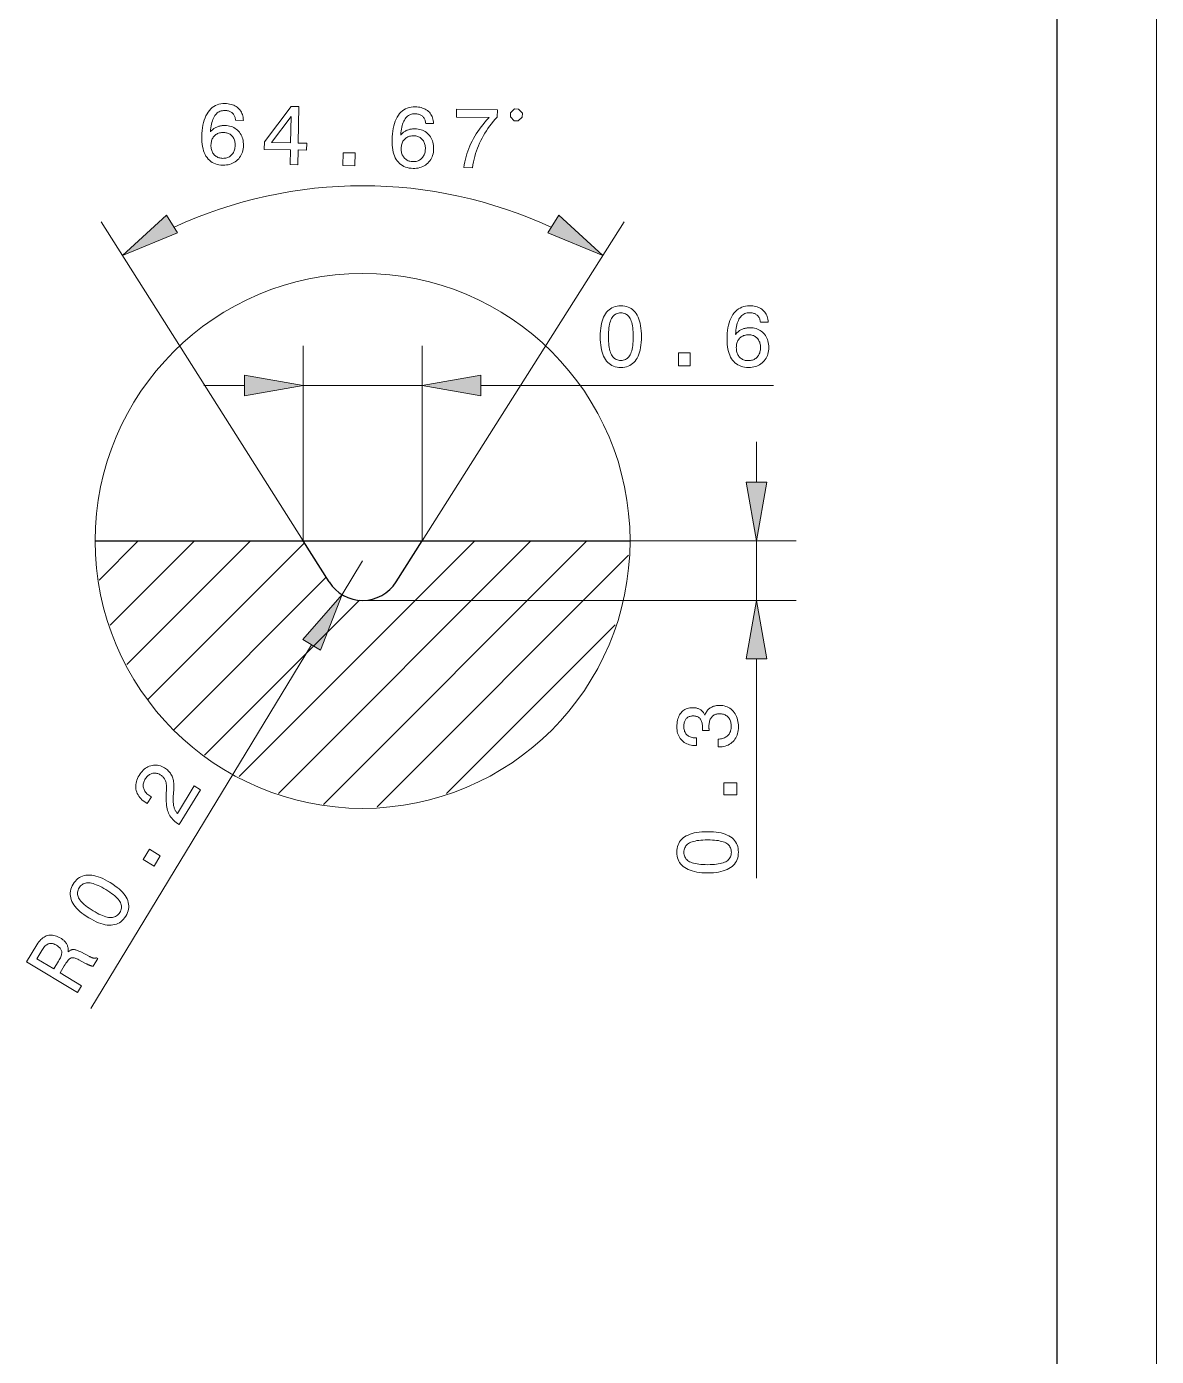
# Model space of a CAD drawing. Extents: x 0 to 297, y 0 to 420.
# Drawn here: x 240 to 297, y 285.9 to 353 of the extents above; entities that cross this region are included whole.
import ezdxf

# ---------------------------------------------------------------- set-up
doc = ezdxf.new("R2010")
doc.units = 0

msp = doc.modelspace()

# ---------------------------------------------------------------- linework, layer by layer
at = {"color": 7, "lineweight": 13}
msp.add_line((297, 0), (297, 420), dxfattribs=at)
at = {"color": 7, "lineweight": 30}
for p, q in [((292, 5), (292, 415)), ((243.482, 327.025), (270.453, 327.025))]:
    msp.add_line(p, q, dxfattribs=at)
at = {"color": 7, "lineweight": 13, "ltscale": 0.475911}
for p, q in [((253.967, 327.025), (243.786, 343.109)), ((259.967, 327.025), (270.149, 343.109))]:
    msp.add_line(p, q, dxfattribs=at)
at = {"color": 5, "lineweight": 13, "ltscale": 0.245795}
for p, q in [((253.967, 327.025), (253.967, 336.856)), ((259.967, 327.025), (259.967, 336.856))]:
    msp.add_line(p, q, dxfattribs=at)
at = {"color": 5, "lineweight": 13, "ltscale": 0.051139}
for p, q in [((248.967, 334.856), (251.013, 334.856)), ((276.832, 329.979), (276.832, 332.025))]:
    msp.add_line(p, q, dxfattribs=at)
at = {"color": 5, "lineweight": 13, "ltscale": 0.15}
msp.add_line((253.967, 334.856), (259.967, 334.856), dxfattribs=at)
at = {"color": 5, "lineweight": 13, "ltscale": 0.36922}
msp.add_line((262.922, 334.856), (277.691, 334.856), dxfattribs=at)
at = {"color": 7, "lineweight": 13, "ltscale": 0.069905}
msp.add_line((243.676, 325.047), (245.654, 327.025), dxfattribs=at)
at = {"color": 7, "lineweight": 13, "ltscale": 0.150263}
msp.add_line((244.232, 322.774), (248.482, 327.025), dxfattribs=at)
at = {"color": 7, "lineweight": 13, "ltscale": 0.220281}
msp.add_line((245.08, 320.794), (251.31, 327.025), dxfattribs=at)
at = {"color": 7, "lineweight": 13, "ltscale": 0.278502}
msp.add_line((246.157, 319.042), (254.034, 326.919), dxfattribs=at)
at = {"color": 7, "lineweight": 13, "ltscale": 0.420281}
msp.add_line((250.737, 315.137), (262.624, 327.025), dxfattribs=at)
at = {"color": 7, "lineweight": 13, "ltscale": 0.450264}
msp.add_line((252.717, 314.289), (265.453, 327.025), dxfattribs=at)
at = {"color": 7, "lineweight": 30, "ltscale": 0.061237}
for p, q in [((255.277, 324.955), (253.967, 327.025)), ((258.657, 324.955), (259.967, 327.025))]:
    msp.add_line(p, q, dxfattribs=at)
at = {"color": 7, "lineweight": 13, "ltscale": 0.469905}
msp.add_line((254.99, 313.734), (268.281, 327.025), dxfattribs=at)
at = {"color": 5, "lineweight": 13, "ltscale": 0.209479}
msp.add_line((270.453, 327.025), (278.832, 327.025), dxfattribs=at)
at = {"color": 5, "lineweight": 13, "ltscale": 0.075}
msp.add_line((276.832, 324.025), (276.832, 327.025), dxfattribs=at)
at = {"color": 5, "lineweight": 13, "ltscale": 0.05}
msp.add_line((256.967, 326.025), (255.93, 324.315), dxfattribs=at)
at = {"color": 7, "lineweight": 13, "ltscale": 0.448509}
msp.add_line((257.696, 313.611), (270.381, 326.296), dxfattribs=at)
at = {"color": 7, "lineweight": 13, "ltscale": 0.272189}
msp.add_line((247.432, 317.489), (255.13, 325.187), dxfattribs=at)
at = {"color": 7, "lineweight": 13, "ltscale": 0.27651}
msp.add_line((248.985, 316.214), (256.806, 324.035), dxfattribs=at)
at = {"color": 5, "lineweight": 13}
for p, q in [((256.967, 324.025), (278.832, 324.025)), ((254.396, 321.789), (243.26, 303.445))]:
    msp.add_line(p, q, dxfattribs=at)
at = {"color": 7, "lineweight": 13, "ltscale": 0.300985}
msp.add_line((261.196, 314.283), (269.709, 322.796), dxfattribs=at)
at = {"color": 5, "lineweight": 13, "ltscale": 0.276097}
msp.add_line((276.832, 310.026), (276.832, 321.07), dxfattribs=at)
at = {"color": 7, "lineweight": 13}
for points in [[(250.952, 348.227), (250.556, 348.234), (250.551, 348.28), (250.544, 348.323), (250.534, 348.365), (250.522, 348.404), (250.507, 348.441), (250.491, 348.476), (250.472, 348.509), (250.45, 348.539), (250.426, 348.568), (250.4, 348.594), (250.371, 348.618), (250.341, 348.639), (250.308, 348.658), (250.273, 348.675), (250.237, 348.689), (250.198, 348.701), (250.157, 348.71), (250.113, 348.717), (250.068, 348.722), (250.021, 348.724), (249.956, 348.722), (249.895, 348.715), (249.837, 348.703), (249.781, 348.685), (249.729, 348.661), (249.68, 348.632), (249.633, 348.598), (249.59, 348.558), (249.55, 348.513), (249.512, 348.463), (249.478, 348.406), (249.446, 348.345), (249.417, 348.277), (249.391, 348.204), (249.368, 348.126), (249.347, 348.041), (249.33, 347.952), (249.315, 347.856), (249.303, 347.755), (249.293, 347.648), (249.32, 347.68), (249.347, 347.709), (249.376, 347.737), (249.406, 347.764), (249.436, 347.789), (249.468, 347.812), (249.501, 347.834), (249.535, 347.854), (249.57, 347.873), (249.607, 347.89), (249.644, 347.905), (249.682, 347.919), (249.721, 347.931), (249.76, 347.941), (249.801, 347.949), (249.842, 347.956), (249.884, 347.962), (249.927, 347.965), (249.971, 347.967), (250.016, 347.967), (250.099, 347.963), (250.18, 347.953), (250.257, 347.938), (250.33, 347.918), (250.4, 347.892), (250.467, 347.861), (250.531, 347.824), (250.592, 347.782), (250.649, 347.735), (250.703, 347.682), (250.752, 347.625), (250.796, 347.564), (250.835, 347.5), (250.868, 347.433), (250.896, 347.362), (250.919, 347.288), (250.936, 347.21), (250.948, 347.129), (250.955, 347.045), (250.956, 346.957), (250.951, 346.87), (250.941, 346.786), (250.926, 346.705), (250.905, 346.628), (250.878, 346.554), (250.846, 346.483), (250.808, 346.416), (250.765, 346.353), (250.716, 346.293), (250.662, 346.236), (250.603, 346.184), (250.54, 346.138), (250.475, 346.097), (250.406, 346.062), (250.333, 346.032), (250.257, 346.008), (250.178, 345.99), (250.096, 345.978), (250.01, 345.971), (249.92, 345.97), (249.817, 345.975), (249.72, 345.988), (249.627, 346.008), (249.539, 346.035), (249.456, 346.069), (249.379, 346.11), (249.306, 346.159), (249.239, 346.215), (249.177, 346.278), (249.119, 346.348), (249.067, 346.425), (249.021, 346.509), (248.98, 346.599), (248.946, 346.695), (248.917, 346.797), (248.893, 346.906), (248.876, 347.021), (248.864, 347.143), (248.857, 347.271), (248.857, 347.405), (248.863, 347.562), (248.874, 347.712), (248.892, 347.855), (248.915, 347.99), (248.944, 348.118), (248.979, 348.238), (249.02, 348.352), (249.066, 348.457), (249.119, 348.556), (249.177, 348.647), (249.24, 348.729), (249.308, 348.803), (249.381, 348.868), (249.459, 348.924), (249.541, 348.972), (249.627, 349.01), (249.719, 349.039), (249.815, 349.06), (249.915, 349.071), (250.02, 349.074), (250.104, 349.07), (250.184, 349.062), (250.26, 349.05), (250.333, 349.034), (250.402, 349.013), (250.468, 348.988), (250.529, 348.959), (250.587, 348.925), (250.641, 348.887), (250.692, 348.845), (250.739, 348.799), (250.781, 348.749), (250.818, 348.696), (250.851, 348.64), (250.879, 348.58), (250.903, 348.516), (250.922, 348.449), (250.937, 348.379), (250.947, 348.304)], [(253.313, 345.997), (253.326, 346.739), (252.009, 346.762), (252.015, 347.142), (253.36, 348.93), (253.752, 348.923), (253.72, 347.078), (254.148, 347.071), (254.142, 346.725), (253.714, 346.733), (253.701, 345.991)], [(260.545, 348.061), (260.149, 348.068), (260.144, 348.114), (260.137, 348.157), (260.127, 348.199), (260.115, 348.238), (260.101, 348.275), (260.084, 348.31), (260.065, 348.343), (260.043, 348.373), (260.019, 348.402), (259.993, 348.428), (259.965, 348.452), (259.934, 348.473), (259.901, 348.492), (259.867, 348.509), (259.83, 348.523), (259.791, 348.535), (259.75, 348.544), (259.706, 348.551), (259.661, 348.556), (259.614, 348.558), (259.549, 348.556), (259.488, 348.549), (259.43, 348.537), (259.374, 348.519), (259.322, 348.495), (259.273, 348.467), (259.226, 348.432), (259.183, 348.393), (259.143, 348.347), (259.105, 348.297), (259.071, 348.241), (259.039, 348.179), (259.01, 348.111), (258.984, 348.038), (258.961, 347.96), (258.94, 347.876), (258.923, 347.786), (258.908, 347.69), (258.896, 347.589), (258.887, 347.482), (258.913, 347.514), (258.94, 347.543), (258.969, 347.571), (258.999, 347.598), (259.029, 347.623), (259.061, 347.646), (259.094, 347.668), (259.128, 347.688), (259.163, 347.707), (259.2, 347.724), (259.237, 347.739), (259.275, 347.753), (259.314, 347.765), (259.353, 347.775), (259.394, 347.784), (259.435, 347.79), (259.477, 347.796), (259.52, 347.799), (259.564, 347.801), (259.609, 347.801), (259.692, 347.797), (259.773, 347.787), (259.85, 347.772), (259.923, 347.752), (259.994, 347.726), (260.061, 347.695), (260.124, 347.658), (260.185, 347.616), (260.242, 347.569), (260.296, 347.516), (260.345, 347.459), (260.389, 347.398), (260.428, 347.334), (260.461, 347.267), (260.489, 347.196), (260.512, 347.122), (260.529, 347.044), (260.541, 346.964), (260.548, 346.879), (260.549, 346.792), (260.544, 346.704), (260.535, 346.62), (260.519, 346.539), (260.498, 346.462), (260.471, 346.388), (260.439, 346.317), (260.402, 346.25), (260.358, 346.187), (260.309, 346.127), (260.255, 346.07), (260.196, 346.018), (260.134, 345.972), (260.068, 345.931), (259.999, 345.896), (259.926, 345.866), (259.85, 345.843), (259.771, 345.824), (259.689, 345.812), (259.603, 345.805), (259.513, 345.804), (259.41, 345.809), (259.313, 345.822), (259.22, 345.842), (259.132, 345.869), (259.05, 345.903), (258.972, 345.944), (258.899, 345.993), (258.832, 346.049), (258.77, 346.112), (258.712, 346.182), (258.66, 346.259), (258.614, 346.343), (258.574, 346.433), (258.539, 346.529), (258.51, 346.631), (258.486, 346.74), (258.469, 346.855), (258.457, 346.977), (258.451, 347.105), (258.45, 347.239), (258.456, 347.396), (258.467, 347.546), (258.485, 347.689), (258.508, 347.824), (258.537, 347.952), (258.572, 348.073), (258.613, 348.186), (258.659, 348.291), (258.712, 348.39), (258.77, 348.481), (258.833, 348.564), (258.902, 348.637), (258.974, 348.702), (259.052, 348.759), (259.134, 348.806), (259.22, 348.844), (259.312, 348.873), (259.408, 348.894), (259.508, 348.905), (259.613, 348.908), (259.697, 348.904), (259.777, 348.896), (259.854, 348.884), (259.926, 348.868), (259.995, 348.847), (260.061, 348.822), (260.122, 348.793), (260.18, 348.759), (260.235, 348.721), (260.285, 348.679), (260.332, 348.633), (260.374, 348.583), (260.411, 348.53), (260.444, 348.474), (260.472, 348.414), (260.496, 348.35), (260.515, 348.283), (260.53, 348.213), (260.54, 348.139)], [(262.07, 345.846), (262.093, 345.989), (262.121, 346.13), (262.153, 346.269), (262.189, 346.406), (262.229, 346.541), (262.274, 346.674), (262.322, 346.805), (262.374, 346.934), (262.43, 347.06), (262.49, 347.185), (262.555, 347.308), (262.624, 347.43), (262.698, 347.55), (262.776, 347.67), (262.859, 347.788), (262.946, 347.905), (263.038, 348.021), (263.135, 348.136), (263.236, 348.25), (263.342, 348.363), (261.702, 348.391), (261.709, 348.785), (263.764, 348.75), (263.758, 348.391), (263.656, 348.281), (263.558, 348.169), (263.464, 348.055), (263.374, 347.939), (263.289, 347.822), (263.207, 347.702), (263.13, 347.581), (263.057, 347.459), (262.988, 347.334), (262.924, 347.208), (262.863, 347.08), (262.807, 346.95), (262.755, 346.818), (262.707, 346.684), (262.663, 346.548), (262.623, 346.41), (262.588, 346.27), (262.556, 346.128), (262.529, 345.984), (262.506, 345.838)], [(264.615, 348.202), (264.815, 348.199), (265.019, 348.395), (265.022, 348.595), (264.826, 348.799), (264.626, 348.802), (264.422, 348.606), (264.419, 348.406)], [(252.377, 347.102), (253.332, 347.085), (253.355, 348.428)], [(250.538, 346.961), (250.538, 347.018), (250.534, 347.073), (250.527, 347.126), (250.516, 347.176), (250.502, 347.225), (250.485, 347.271), (250.465, 347.314), (250.441, 347.356), (250.414, 347.395), (250.384, 347.431), (250.351, 347.465), (250.316, 347.495), (250.279, 347.522), (250.24, 347.546), (250.199, 347.566), (250.155, 347.582), (250.11, 347.595), (250.063, 347.605), (250.013, 347.611), (249.961, 347.614), (249.904, 347.613), (249.848, 347.609), (249.795, 347.601), (249.745, 347.59), (249.697, 347.575), (249.652, 347.557), (249.609, 347.535), (249.569, 347.51), (249.531, 347.481), (249.496, 347.449), (249.463, 347.413), (249.434, 347.375), (249.408, 347.335), (249.386, 347.292), (249.366, 347.246), (249.35, 347.197), (249.338, 347.146), (249.329, 347.093), (249.323, 347.036), (249.32, 346.977), (249.32, 346.918), (249.324, 346.862), (249.332, 346.807), (249.342, 346.756), (249.357, 346.706), (249.374, 346.659), (249.395, 346.615), (249.419, 346.573), (249.446, 346.533), (249.477, 346.496), (249.511, 346.462), (249.547, 346.431), (249.585, 346.404), (249.626, 346.38), (249.669, 346.36), (249.715, 346.343), (249.763, 346.33), (249.814, 346.32), (249.867, 346.314), (249.922, 346.311), (249.975, 346.312), (250.026, 346.317), (250.075, 346.325), (250.122, 346.337), (250.167, 346.353), (250.21, 346.372), (250.251, 346.395), (250.29, 346.422), (250.327, 346.452), (250.362, 346.486), (250.395, 346.523), (250.424, 346.562), (250.45, 346.604), (250.473, 346.648), (250.492, 346.694), (250.508, 346.743), (250.52, 346.794), (250.53, 346.847), (250.536, 346.903)], [(260.131, 346.795), (260.131, 346.852), (260.127, 346.907), (260.12, 346.96), (260.109, 347.011), (260.095, 347.059), (260.078, 347.105), (260.058, 347.148), (260.034, 347.19), (260.007, 347.229), (259.977, 347.265), (259.944, 347.299), (259.909, 347.33), (259.872, 347.356), (259.833, 347.38), (259.792, 347.4), (259.748, 347.416), (259.703, 347.429), (259.656, 347.439), (259.606, 347.445), (259.554, 347.448), (259.497, 347.447), (259.441, 347.443), (259.389, 347.435), (259.338, 347.424), (259.29, 347.409), (259.245, 347.391), (259.202, 347.369), (259.162, 347.344), (259.124, 347.315), (259.089, 347.283), (259.056, 347.248), (259.027, 347.21), (259.001, 347.169), (258.979, 347.126), (258.959, 347.08), (258.944, 347.032), (258.931, 346.98), (258.922, 346.927), (258.916, 346.87), (258.913, 346.811), (258.914, 346.752), (258.918, 346.696), (258.925, 346.642), (258.936, 346.59), (258.95, 346.54), (258.967, 346.493), (258.988, 346.449), (259.012, 346.407), (259.039, 346.367), (259.07, 346.33), (259.104, 346.296), (259.14, 346.265), (259.178, 346.238), (259.219, 346.214), (259.263, 346.194), (259.308, 346.177), (259.356, 346.164), (259.407, 346.154), (259.46, 346.148), (259.515, 346.145), (259.568, 346.146), (259.619, 346.151), (259.668, 346.159), (259.715, 346.171), (259.76, 346.187), (259.803, 346.206), (259.844, 346.229), (259.883, 346.256), (259.92, 346.286), (259.956, 346.32), (259.988, 346.357), (260.017, 346.396), (260.043, 346.438), (260.066, 346.482), (260.085, 346.528), (260.101, 346.577), (260.113, 346.628), (260.123, 346.681), (260.129, 346.737)], [(255.976, 345.951), (255.987, 346.594), (256.583, 346.584), (256.572, 345.941)], [(247.073, 343.44), (244.855, 341.419), (247.63, 342.559)], [(266.304, 342.559), (269.079, 341.419), (266.862, 343.44)]]:
    msp.add_lwpolyline(points, close=True, dxfattribs=at)
at = {"color": 5, "lineweight": 13}
for points in [[(268.952, 337.319), (268.954, 337.468), (268.962, 337.609), (268.975, 337.743), (268.994, 337.87), (269.018, 337.99), (269.047, 338.102), (269.082, 338.207), (269.122, 338.304), (269.167, 338.395), (269.217, 338.478), (269.273, 338.553), (269.333, 338.621), (269.398, 338.681), (269.469, 338.732), (269.543, 338.776), (269.623, 338.812), (269.708, 338.84), (269.797, 338.859), (269.892, 338.871), (269.991, 338.875), (270.091, 338.871), (270.186, 338.86), (270.276, 338.84), (270.361, 338.812), (270.441, 338.777), (270.516, 338.733), (270.586, 338.682), (270.651, 338.623), (270.711, 338.556), (270.766, 338.481), (270.816, 338.398), (270.86, 338.308), (270.9, 338.211), (270.934, 338.106), (270.963, 337.994), (270.986, 337.874), (271.005, 337.746), (271.018, 337.611), (271.026, 337.469), (271.028, 337.319), (271.026, 337.17), (271.018, 337.028), (271.005, 336.894), (270.986, 336.767), (270.963, 336.647), (270.934, 336.535), (270.9, 336.431), (270.86, 336.334), (270.816, 336.244), (270.766, 336.162), (270.711, 336.088), (270.651, 336.021), (270.586, 335.962), (270.516, 335.911), (270.441, 335.868), (270.361, 335.833), (270.276, 335.805), (270.186, 335.786), (270.091, 335.774), (269.991, 335.77), (269.892, 335.774), (269.797, 335.786), (269.708, 335.805), (269.623, 335.833), (269.543, 335.868), (269.469, 335.912), (269.398, 335.963), (269.333, 336.022), (269.273, 336.089), (269.217, 336.164), (269.167, 336.247), (269.122, 336.337), (269.082, 336.434), (269.047, 336.538), (269.018, 336.65), (268.994, 336.769), (268.975, 336.896), (268.962, 337.03), (268.954, 337.171)], [(277.425, 338.045), (277.028, 338.045), (277.022, 338.09), (277.014, 338.134), (277.004, 338.175), (276.991, 338.214), (276.976, 338.251), (276.959, 338.286), (276.939, 338.318), (276.917, 338.348), (276.893, 338.376), (276.866, 338.402), (276.837, 338.425), (276.806, 338.446), (276.773, 338.465), (276.738, 338.481), (276.701, 338.495), (276.662, 338.506), (276.62, 338.514), (276.577, 338.52), (276.532, 338.524), (276.484, 338.525), (276.42, 338.523), (276.359, 338.515), (276.301, 338.501), (276.246, 338.482), (276.194, 338.458), (276.145, 338.428), (276.099, 338.393), (276.057, 338.353), (276.017, 338.307), (275.98, 338.255), (275.947, 338.199), (275.916, 338.136), (275.889, 338.069), (275.864, 337.995), (275.842, 337.916), (275.823, 337.831), (275.807, 337.741), (275.794, 337.646), (275.783, 337.544), (275.776, 337.438), (275.802, 337.469), (275.829, 337.499), (275.857, 337.528), (275.886, 337.555), (275.916, 337.58), (275.948, 337.604), (275.98, 337.627), (276.014, 337.647), (276.049, 337.667), (276.085, 337.684), (276.122, 337.7), (276.159, 337.715), (276.198, 337.727), (276.238, 337.738), (276.278, 337.747), (276.319, 337.755), (276.361, 337.761), (276.404, 337.765), (276.448, 337.768), (276.493, 337.768), (276.576, 337.766), (276.657, 337.758), (276.734, 337.744), (276.808, 337.725), (276.879, 337.7), (276.946, 337.67), (277.01, 337.635), (277.072, 337.594), (277.129, 337.547), (277.184, 337.495), (277.235, 337.439), (277.28, 337.379), (277.32, 337.316), (277.354, 337.249), (277.383, 337.179), (277.407, 337.105), (277.426, 337.028), (277.439, 336.947), (277.447, 336.863), (277.45, 336.776), (277.447, 336.688), (277.439, 336.603), (277.424, 336.522), (277.405, 336.445), (277.379, 336.37), (277.349, 336.3), (277.312, 336.232), (277.27, 336.168), (277.222, 336.107), (277.168, 336.049), (277.11, 335.996), (277.049, 335.949), (276.984, 335.907), (276.915, 335.87), (276.843, 335.84), (276.768, 335.815), (276.689, 335.795), (276.607, 335.781), (276.521, 335.773), (276.432, 335.77), (276.329, 335.774), (276.231, 335.784), (276.138, 335.803), (276.049, 335.828), (275.966, 335.861), (275.888, 335.901), (275.815, 335.949), (275.746, 336.003), (275.683, 336.065), (275.624, 336.135), (275.571, 336.211), (275.523, 336.293), (275.481, 336.383), (275.445, 336.478), (275.414, 336.58), (275.389, 336.688), (275.369, 336.803), (275.355, 336.925), (275.347, 337.052), (275.344, 337.187), (275.347, 337.344), (275.356, 337.494), (275.371, 337.637), (275.391, 337.773), (275.418, 337.901), (275.451, 338.022), (275.49, 338.136), (275.535, 338.242), (275.585, 338.342), (275.642, 338.434), (275.704, 338.518), (275.771, 338.593), (275.843, 338.659), (275.919, 338.716), (276, 338.765), (276.086, 338.805), (276.177, 338.836), (276.272, 338.858), (276.373, 338.871), (276.478, 338.875), (276.562, 338.873), (276.642, 338.867), (276.719, 338.856), (276.791, 338.841), (276.861, 338.821), (276.927, 338.797), (276.989, 338.769), (277.047, 338.736), (277.102, 338.699), (277.154, 338.658), (277.201, 338.613), (277.244, 338.564), (277.282, 338.512), (277.316, 338.456), (277.345, 338.396), (277.37, 338.333), (277.39, 338.266), (277.406, 338.196), (277.418, 338.122)], [(269.365, 337.319), (269.366, 337.199), (269.371, 337.085), (269.378, 336.977), (269.389, 336.877), (269.403, 336.783), (269.419, 336.695), (269.439, 336.614), (269.462, 336.54), (269.488, 336.473), (269.517, 336.412), (269.549, 336.357), (269.584, 336.308), (269.623, 336.265), (269.665, 336.228), (269.711, 336.196), (269.76, 336.17), (269.813, 336.15), (269.869, 336.136), (269.928, 336.127), (269.991, 336.124), (270.054, 336.127), (270.114, 336.135), (270.17, 336.15), (270.223, 336.17), (270.272, 336.195), (270.317, 336.227), (270.359, 336.264), (270.398, 336.306), (270.433, 336.355), (270.464, 336.409), (270.492, 336.469), (270.518, 336.536), (270.54, 336.61), (270.559, 336.691), (270.576, 336.779), (270.589, 336.873), (270.599, 336.975), (270.607, 337.083), (270.611, 337.198), (270.613, 337.319), (270.611, 337.442), (270.607, 337.557), (270.599, 337.665), (270.589, 337.767), (270.576, 337.862), (270.559, 337.95), (270.54, 338.031), (270.518, 338.105), (270.492, 338.172), (270.464, 338.232), (270.433, 338.286), (270.398, 338.335), (270.359, 338.377), (270.317, 338.414), (270.272, 338.446), (270.223, 338.471), (270.17, 338.491), (270.114, 338.506), (270.054, 338.514), (269.991, 338.517), (269.928, 338.514), (269.869, 338.505), (269.813, 338.491), (269.76, 338.471), (269.711, 338.445), (269.665, 338.413), (269.623, 338.376), (269.584, 338.333), (269.549, 338.284), (269.517, 338.229), (269.488, 338.168), (269.462, 338.101), (269.439, 338.026), (269.419, 337.945), (269.403, 337.858), (269.389, 337.764), (269.378, 337.663), (269.371, 337.555), (269.366, 337.44)], [(277.032, 336.771), (277.031, 336.829), (277.026, 336.884), (277.018, 336.937), (277.006, 336.987), (276.992, 337.035), (276.974, 337.08), (276.953, 337.124), (276.929, 337.165), (276.901, 337.203), (276.87, 337.239), (276.837, 337.273), (276.801, 337.302), (276.764, 337.329), (276.724, 337.351), (276.682, 337.371), (276.639, 337.386), (276.593, 337.399), (276.546, 337.407), (276.496, 337.413), (276.444, 337.414), (276.386, 337.413), (276.331, 337.407), (276.279, 337.399), (276.229, 337.387), (276.181, 337.371), (276.136, 337.352), (276.094, 337.33), (276.054, 337.304), (276.016, 337.274), (275.981, 337.241), (275.95, 337.206), (275.921, 337.167), (275.896, 337.126), (275.874, 337.083), (275.856, 337.036), (275.841, 336.988), (275.829, 336.936), (275.821, 336.883), (275.816, 336.826), (275.814, 336.767), (275.816, 336.708), (275.82, 336.651), (275.829, 336.597), (275.84, 336.546), (275.855, 336.497), (275.873, 336.45), (275.895, 336.406), (275.92, 336.364), (275.948, 336.325), (275.979, 336.289), (276.014, 336.255), (276.05, 336.225), (276.089, 336.198), (276.13, 336.175), (276.174, 336.156), (276.22, 336.14), (276.268, 336.127), (276.319, 336.119), (276.372, 336.113), (276.427, 336.111), (276.48, 336.113), (276.531, 336.119), (276.58, 336.128), (276.627, 336.141), (276.672, 336.157), (276.714, 336.177), (276.755, 336.201), (276.794, 336.228), (276.83, 336.259), (276.865, 336.294), (276.897, 336.331), (276.925, 336.371), (276.95, 336.413), (276.972, 336.458), (276.991, 336.504), (277.006, 336.553), (277.017, 336.604), (277.026, 336.658), (277.031, 336.713)], [(272.892, 335.856), (272.892, 336.499), (273.488, 336.499), (273.488, 335.856)], [(251.013, 334.335), (253.967, 334.856), (251.013, 335.377)], [(262.922, 335.377), (259.967, 334.856), (262.922, 334.335)], [(276.311, 329.979), (276.832, 327.025), (277.353, 329.979)], [(254.842, 321.519), (255.93, 324.315), (253.951, 322.06)], [(277.353, 321.07), (276.832, 324.025), (276.311, 321.07)], [(274.892, 316.633), (274.892, 317.032), (274.954, 317.035), (275.013, 317.041), (275.069, 317.05), (275.122, 317.063), (275.173, 317.078), (275.22, 317.098), (275.265, 317.12), (275.307, 317.145), (275.346, 317.174), (275.382, 317.206), (275.415, 317.241), (275.445, 317.278), (275.471, 317.318), (275.493, 317.361), (275.513, 317.407), (275.528, 317.455), (275.54, 317.506), (275.549, 317.56), (275.554, 317.616), (275.556, 317.675), (275.554, 317.733), (275.55, 317.788), (275.542, 317.841), (275.531, 317.891), (275.516, 317.939), (275.499, 317.984), (275.479, 318.027), (275.455, 318.067), (275.428, 318.105), (275.398, 318.14), (275.365, 318.172), (275.33, 318.201), (275.292, 318.226), (275.253, 318.248), (275.21, 318.267), (275.166, 318.282), (275.119, 318.294), (275.069, 318.303), (275.018, 318.308), (274.964, 318.309), (274.915, 318.308), (274.868, 318.303), (274.823, 318.294), (274.781, 318.283), (274.74, 318.268), (274.702, 318.249), (274.667, 318.227), (274.633, 318.202), (274.602, 318.174), (274.573, 318.142), (274.546, 318.107), (274.522, 318.069), (274.501, 318.029), (274.483, 317.986), (274.467, 317.94), (274.455, 317.892), (274.445, 317.841), (274.438, 317.787), (274.434, 317.73), (274.432, 317.671), (274.432, 317.662), (274.432, 317.654), (274.432, 317.645), (274.433, 317.636), (274.433, 317.627), (274.433, 317.619), (274.433, 317.61), (274.434, 317.6), (274.434, 317.591), (274.434, 317.582), (274.435, 317.573), (274.435, 317.562), (274.436, 317.552), (274.436, 317.54), (274.437, 317.528), (274.438, 317.516), (274.438, 317.503), (274.439, 317.489), (274.44, 317.475), (274.441, 317.46), (274.101, 317.46), (274.102, 317.469), (274.102, 317.478), (274.102, 317.487), (274.103, 317.496), (274.103, 317.505), (274.103, 317.514), (274.104, 317.523), (274.104, 317.531), (274.104, 317.54), (274.104, 317.548), (274.105, 317.557), (274.105, 317.565), (274.105, 317.573), (274.105, 317.581), (274.105, 317.589), (274.105, 317.597), (274.105, 317.604), (274.105, 317.612), (274.106, 317.619), (274.106, 317.626), (274.104, 317.683), (274.101, 317.737), (274.095, 317.787), (274.087, 317.835), (274.077, 317.88), (274.064, 317.921), (274.049, 317.96), (274.032, 317.995), (274.012, 318.028), (273.991, 318.057), (273.966, 318.084), (273.94, 318.108), (273.911, 318.129), (273.879, 318.147), (273.845, 318.163), (273.809, 318.175), (273.77, 318.185), (273.729, 318.192), (273.686, 318.196), (273.64, 318.198), (273.595, 318.196), (273.553, 318.192), (273.512, 318.185), (273.474, 318.176), (273.438, 318.164), (273.404, 318.149), (273.372, 318.131), (273.343, 318.111), (273.315, 318.088), (273.29, 318.062), (273.266, 318.033), (273.246, 318.003), (273.227, 317.969), (273.211, 317.934), (273.198, 317.896), (273.187, 317.856), (273.178, 317.813), (273.172, 317.768), (273.169, 317.72), (273.167, 317.671), (273.169, 317.615), (273.174, 317.561), (273.182, 317.511), (273.193, 317.463), (273.208, 317.418), (273.226, 317.376), (273.247, 317.337), (273.271, 317.3), (273.299, 317.266), (273.33, 317.235), (273.364, 317.207), (273.401, 317.182), (273.441, 317.159), (273.484, 317.14), (273.53, 317.124), (273.579, 317.11), (273.631, 317.1), (273.687, 317.093), (273.745, 317.088), (273.806, 317.087), (273.806, 316.703), (273.777, 316.703), (273.69, 316.706), (273.608, 316.713), (273.528, 316.726), (273.453, 316.744), (273.381, 316.767), (273.312, 316.795), (273.248, 316.828), (273.186, 316.867), (273.129, 316.91), (273.075, 316.959), (273.025, 317.012), (272.98, 317.069), (272.941, 317.129), (272.907, 317.193), (272.879, 317.26), (272.855, 317.331), (272.837, 317.405), (272.824, 317.483), (272.816, 317.564), (272.813, 317.65), (272.815, 317.739), (272.822, 317.825), (272.832, 317.907), (272.847, 317.984), (272.866, 318.057), (272.89, 318.127), (272.918, 318.192), (272.949, 318.253), (272.986, 318.309), (273.026, 318.362), (273.07, 318.41), (273.118, 318.453), (273.169, 318.491), (273.223, 318.524), (273.281, 318.552), (273.342, 318.575), (273.407, 318.592), (273.475, 318.605), (273.546, 318.613), (273.621, 318.615), (273.663, 318.614), (273.705, 318.611), (273.745, 318.606), (273.784, 318.6), (273.822, 318.591), (273.858, 318.581), (273.894, 318.568), (273.928, 318.554), (273.96, 318.537), (273.992, 318.519), (274.022, 318.499), (274.05, 318.477), (274.077, 318.453), (274.103, 318.428), (274.127, 318.4), (274.15, 318.371), (274.171, 318.34), (274.191, 318.307), (274.209, 318.272), (274.226, 318.236), (274.244, 318.283), (274.265, 318.328), (274.288, 318.371), (274.312, 318.411), (274.339, 318.449), (274.368, 318.484), (274.398, 318.518), (274.431, 318.549), (274.465, 318.577), (274.502, 318.604), (274.54, 318.627), (274.58, 318.649), (274.622, 318.668), (274.666, 318.684), (274.711, 318.698), (274.758, 318.709), (274.807, 318.718), (274.857, 318.724), (274.91, 318.728), (274.964, 318.729), (275.048, 318.726), (275.13, 318.717), (275.208, 318.702), (275.282, 318.682), (275.353, 318.655), (275.421, 318.623), (275.485, 318.584), (275.546, 318.54), (275.603, 318.49), (275.657, 318.434), (275.707, 318.373), (275.751, 318.308), (275.79, 318.239), (275.824, 318.167), (275.853, 318.09), (275.877, 318.01), (275.895, 317.926), (275.908, 317.837), (275.916, 317.745), (275.919, 317.65), (275.916, 317.559), (275.908, 317.472), (275.894, 317.388), (275.875, 317.309), (275.851, 317.233), (275.821, 317.161), (275.785, 317.092), (275.745, 317.028), (275.698, 316.967), (275.647, 316.91), (275.59, 316.857), (275.531, 316.81), (275.467, 316.769), (275.4, 316.733), (275.329, 316.702), (275.255, 316.678), (275.177, 316.658), (275.095, 316.644), (275.01, 316.636), (274.921, 316.633)], [(247.721, 312.719), (247.71, 312.726), (247.636, 312.773), (247.567, 312.822), (247.503, 312.874), (247.443, 312.927), (247.388, 312.982), (247.337, 313.039), (247.291, 313.098), (247.25, 313.16), (247.214, 313.223), (247.182, 313.288), (247.154, 313.357), (247.13, 313.432), (247.109, 313.512), (247.092, 313.598), (247.078, 313.69), (247.068, 313.787), (247.062, 313.89), (247.059, 313.999), (247.059, 314.113), (247.064, 314.233), (247.077, 314.523), (247.079, 314.575), (247.078, 314.624), (247.077, 314.672), (247.073, 314.718), (247.067, 314.762), (247.06, 314.804), (247.051, 314.844), (247.04, 314.883), (247.027, 314.92), (247.012, 314.955), (246.996, 314.988), (246.977, 315.021), (246.956, 315.052), (246.934, 315.081), (246.909, 315.11), (246.883, 315.137), (246.854, 315.163), (246.823, 315.188), (246.791, 315.211), (246.756, 315.234), (246.715, 315.257), (246.674, 315.276), (246.633, 315.291), (246.592, 315.303), (246.551, 315.31), (246.509, 315.315), (246.468, 315.315), (246.426, 315.312), (246.384, 315.305), (246.342, 315.294), (246.301, 315.279), (246.261, 315.261), (246.222, 315.24), (246.185, 315.215), (246.149, 315.187), (246.115, 315.156), (246.081, 315.121), (246.05, 315.083), (246.019, 315.041), (245.99, 314.996), (245.964, 314.949), (245.942, 314.903), (245.925, 314.856), (245.912, 314.81), (245.903, 314.764), (245.899, 314.717), (245.899, 314.671), (245.904, 314.625), (245.913, 314.579), (245.926, 314.533), (245.943, 314.487), (245.965, 314.443), (245.99, 314.4), (246.02, 314.358), (246.053, 314.318), (246.091, 314.278), (246.132, 314.24), (246.178, 314.204), (246.227, 314.168), (246.281, 314.134), (246.311, 314.115), (246.108, 313.78), (246.055, 313.812), (245.977, 313.862), (245.906, 313.915), (245.84, 313.971), (245.78, 314.029), (245.727, 314.09), (245.68, 314.153), (245.639, 314.219), (245.604, 314.288), (245.576, 314.359), (245.553, 314.432), (245.537, 314.507), (245.528, 314.583), (245.525, 314.659), (245.529, 314.735), (245.54, 314.812), (245.558, 314.889), (245.582, 314.967), (245.613, 315.044), (245.651, 315.123), (245.696, 315.202), (245.743, 315.274), (245.792, 315.342), (245.845, 315.404), (245.899, 315.461), (245.956, 315.512), (246.016, 315.557), (246.077, 315.598), (246.142, 315.632), (246.209, 315.662), (246.278, 315.685), (246.348, 315.703), (246.419, 315.715), (246.489, 315.72), (246.558, 315.72), (246.628, 315.712), (246.697, 315.699), (246.767, 315.679), (246.835, 315.654), (246.904, 315.621), (246.973, 315.583), (247.024, 315.55), (247.073, 315.515), (247.118, 315.478), (247.161, 315.439), (247.201, 315.398), (247.237, 315.355), (247.271, 315.31), (247.301, 315.263), (247.329, 315.215), (247.354, 315.164), (247.376, 315.112), (247.395, 315.057), (247.411, 314.999), (247.424, 314.94), (247.435, 314.878), (247.442, 314.815), (247.447, 314.748), (247.449, 314.68), (247.449, 314.609), (247.445, 314.537), (247.424, 314.254), (247.419, 314.174), (247.416, 314.099), (247.414, 314.028), (247.414, 313.96), (247.416, 313.896), (247.419, 313.836), (247.423, 313.78), (247.429, 313.728), (247.436, 313.68), (247.445, 313.635), (247.456, 313.593), (247.468, 313.553), (247.482, 313.514), (247.498, 313.476), (247.515, 313.44), (247.534, 313.405), (247.555, 313.372), (247.577, 313.341), (247.602, 313.31), (247.628, 313.281), (248.472, 314.673), (248.789, 314.48)], [(275.832, 314.226), (275.189, 314.226), (275.189, 314.822), (275.832, 314.822)], [(274.369, 310.286), (274.22, 310.288), (274.079, 310.296), (273.945, 310.309), (273.818, 310.328), (273.699, 310.352), (273.587, 310.381), (273.482, 310.416), (273.384, 310.456), (273.294, 310.501), (273.211, 310.551), (273.135, 310.607), (273.068, 310.667), (273.008, 310.732), (272.956, 310.802), (272.913, 310.877), (272.877, 310.957), (272.849, 311.042), (272.829, 311.131), (272.817, 311.226), (272.813, 311.325), (272.817, 311.425), (272.829, 311.52), (272.849, 311.61), (272.876, 311.695), (272.912, 311.775), (272.955, 311.85), (273.006, 311.92), (273.065, 311.985), (273.133, 312.045), (273.207, 312.1), (273.29, 312.15), (273.38, 312.194), (273.478, 312.234), (273.583, 312.268), (273.695, 312.297), (273.815, 312.32), (273.942, 312.339), (274.077, 312.352), (274.219, 312.359), (274.369, 312.362), (274.518, 312.359), (274.66, 312.352), (274.795, 312.339), (274.922, 312.32), (275.041, 312.297), (275.153, 312.268), (275.258, 312.234), (275.355, 312.194), (275.444, 312.15), (275.526, 312.1), (275.601, 312.045), (275.668, 311.985), (275.726, 311.92), (275.777, 311.85), (275.821, 311.775), (275.856, 311.695), (275.883, 311.61), (275.903, 311.52), (275.915, 311.425), (275.919, 311.325), (275.915, 311.226), (275.903, 311.131), (275.883, 311.042), (275.856, 310.957), (275.82, 310.877), (275.777, 310.802), (275.725, 310.732), (275.666, 310.667), (275.599, 310.607), (275.524, 310.551), (275.442, 310.501), (275.352, 310.456), (275.255, 310.416), (275.15, 310.381), (275.038, 310.352), (274.919, 310.328), (274.793, 310.309), (274.659, 310.296), (274.518, 310.288)], [(274.369, 310.699), (274.49, 310.7), (274.604, 310.705), (274.711, 310.712), (274.812, 310.723), (274.906, 310.737), (274.993, 310.753), (275.074, 310.773), (275.148, 310.796), (275.216, 310.822), (275.277, 310.851), (275.331, 310.883), (275.38, 310.918), (275.423, 310.957), (275.461, 310.999), (275.492, 311.045), (275.518, 311.094), (275.539, 311.147), (275.553, 311.203), (275.562, 311.262), (275.564, 311.325), (275.562, 311.388), (275.553, 311.448), (275.539, 311.504), (275.519, 311.556), (275.493, 311.606), (275.462, 311.651), (275.425, 311.693), (275.382, 311.732), (275.334, 311.767), (275.28, 311.798), (275.219, 311.826), (275.152, 311.852), (275.078, 311.874), (274.997, 311.893), (274.91, 311.91), (274.815, 311.923), (274.714, 311.933), (274.606, 311.941), (274.491, 311.945), (274.369, 311.947), (274.247, 311.945), (274.132, 311.941), (274.023, 311.933), (273.921, 311.923), (273.827, 311.91), (273.739, 311.893), (273.658, 311.874), (273.584, 311.852), (273.517, 311.826), (273.456, 311.798), (273.402, 311.767), (273.354, 311.732), (273.311, 311.693), (273.274, 311.651), (273.243, 311.606), (273.217, 311.556), (273.197, 311.504), (273.183, 311.448), (273.174, 311.388), (273.172, 311.325), (273.174, 311.262), (273.183, 311.203), (273.197, 311.147), (273.218, 311.094), (273.244, 311.045), (273.275, 310.999), (273.313, 310.957), (273.356, 310.918), (273.405, 310.883), (273.459, 310.851), (273.52, 310.822), (273.588, 310.796), (273.662, 310.773), (273.743, 310.753), (273.831, 310.737), (273.925, 310.723), (274.026, 310.712), (274.134, 310.705), (274.248, 310.7)], [(246.453, 310.631), (245.903, 310.964), (246.213, 311.474), (246.762, 311.141)], [(243.157, 308.022), (243.032, 308.101), (242.915, 308.181), (242.807, 308.262), (242.709, 308.344), (242.619, 308.426), (242.538, 308.509), (242.466, 308.593), (242.404, 308.678), (242.35, 308.764), (242.305, 308.85), (242.269, 308.937), (242.243, 309.023), (242.226, 309.11), (242.218, 309.197), (242.219, 309.284), (242.23, 309.37), (242.25, 309.457), (242.28, 309.544), (242.319, 309.631), (242.367, 309.718), (242.422, 309.801), (242.481, 309.876), (242.545, 309.943), (242.612, 310.001), (242.684, 310.051), (242.76, 310.093), (242.84, 310.126), (242.925, 310.151), (243.013, 310.167), (243.106, 310.175), (243.202, 310.175), (243.302, 310.166), (243.406, 310.15), (243.513, 310.124), (243.625, 310.091), (243.739, 310.049), (243.858, 309.998), (243.98, 309.939), (244.105, 309.872), (244.235, 309.797), (244.361, 309.717), (244.478, 309.637), (244.586, 309.556), (244.685, 309.474), (244.775, 309.392), (244.856, 309.309), (244.928, 309.226), (244.99, 309.142), (245.044, 309.057), (245.088, 308.972), (245.123, 308.886), (245.149, 308.8), (245.166, 308.714), (245.173, 308.628), (245.171, 308.542), (245.159, 308.455), (245.139, 308.368), (245.109, 308.281), (245.07, 308.194), (245.021, 308.106), (244.966, 308.023), (244.907, 307.949), (244.844, 307.883), (244.776, 307.825), (244.705, 307.775), (244.629, 307.733), (244.549, 307.7), (244.464, 307.675), (244.376, 307.658), (244.283, 307.649), (244.186, 307.649), (244.086, 307.657), (243.982, 307.673), (243.875, 307.698), (243.764, 307.731), (243.65, 307.773), (243.532, 307.822), (243.41, 307.88), (243.286, 307.947)], [(243.372, 308.375), (243.476, 308.314), (243.575, 308.258), (243.671, 308.209), (243.763, 308.166), (243.85, 308.129), (243.934, 308.098), (244.013, 308.073), (244.088, 308.054), (244.159, 308.041), (244.226, 308.034), (244.29, 308.033), (244.35, 308.038), (244.407, 308.049), (244.461, 308.065), (244.512, 308.088), (244.559, 308.117), (244.604, 308.151), (244.645, 308.191), (244.683, 308.238), (244.718, 308.29), (244.749, 308.345), (244.772, 308.401), (244.789, 308.456), (244.8, 308.511), (244.803, 308.567), (244.8, 308.622), (244.79, 308.677), (244.774, 308.732), (244.751, 308.787), (244.721, 308.842), (244.684, 308.898), (244.639, 308.954), (244.588, 309.012), (244.529, 309.07), (244.462, 309.129), (244.388, 309.19), (244.307, 309.251), (244.219, 309.314), (244.123, 309.377), (244.019, 309.442), (243.914, 309.504), (243.813, 309.56), (243.717, 309.61), (243.624, 309.654), (243.536, 309.691), (243.453, 309.723), (243.374, 309.749), (243.299, 309.768), (243.228, 309.781), (243.162, 309.788), (243.099, 309.79), (243.04, 309.785), (242.983, 309.774), (242.93, 309.757), (242.879, 309.735), (242.832, 309.706), (242.788, 309.671), (242.746, 309.631), (242.708, 309.584), (242.673, 309.532), (242.643, 309.476), (242.619, 309.421), (242.603, 309.366), (242.593, 309.31), (242.589, 309.255), (242.593, 309.2), (242.603, 309.144), (242.619, 309.088), (242.643, 309.033), (242.673, 308.977), (242.71, 308.921), (242.754, 308.863), (242.806, 308.805), (242.865, 308.747), (242.931, 308.687), (243.005, 308.626), (243.085, 308.565), (243.174, 308.502), (243.269, 308.439)], [(242.581, 304.252), (240.02, 305.807), (240.539, 306.663), (240.586, 306.736), (240.634, 306.803), (240.684, 306.864), (240.736, 306.919), (240.788, 306.968), (240.843, 307.011), (240.899, 307.049), (240.956, 307.081), (241.015, 307.106), (241.076, 307.126), (241.138, 307.14), (241.201, 307.148), (241.265, 307.15), (241.329, 307.146), (241.395, 307.136), (241.462, 307.12), (241.53, 307.098), (241.599, 307.069), (241.669, 307.035), (241.74, 306.995), (241.781, 306.969), (241.819, 306.942), (241.856, 306.914), (241.89, 306.885), (241.921, 306.855), (241.951, 306.825), (241.978, 306.793), (242.002, 306.76), (242.025, 306.727), (242.045, 306.693), (242.062, 306.657), (242.077, 306.621), (242.09, 306.584), (242.101, 306.547), (242.109, 306.508), (242.115, 306.469), (242.118, 306.429), (242.119, 306.388), (242.118, 306.346), (242.114, 306.304), (242.14, 306.325), (242.166, 306.345), (242.192, 306.362), (242.218, 306.377), (242.244, 306.39), (242.27, 306.401), (242.296, 306.41), (242.322, 306.416), (242.348, 306.42), (242.375, 306.422), (242.402, 306.421), (242.432, 306.418), (242.464, 306.412), (242.499, 306.404), (242.535, 306.393), (242.575, 306.379), (242.616, 306.363), (242.66, 306.343), (242.706, 306.322), (242.754, 306.297), (243.187, 306.072), (243.214, 306.058), (243.241, 306.045), (243.266, 306.033), (243.289, 306.023), (243.312, 306.014), (243.333, 306.006), (243.353, 305.999), (243.372, 305.993), (243.39, 305.989), (243.406, 305.986), (243.422, 305.984), (243.437, 305.982), (243.452, 305.982), (243.467, 305.983), (243.481, 305.984), (243.495, 305.987), (243.509, 305.991), (243.523, 305.995), (243.536, 306.001), (243.55, 306.007), (243.62, 305.964), (243.385, 305.577), (243.373, 305.577), (243.361, 305.578), (243.347, 305.58), (243.334, 305.582), (243.319, 305.585), (243.304, 305.589), (243.288, 305.594), (243.271, 305.599), (243.253, 305.604), (243.235, 305.611), (243.216, 305.618), (243.196, 305.626), (243.175, 305.635), (243.152, 305.645), (243.129, 305.656), (243.105, 305.667), (243.079, 305.679), (243.053, 305.693), (243.025, 305.707), (242.996, 305.721), (242.654, 305.905), (242.603, 305.93), (242.555, 305.952), (242.51, 305.971), (242.467, 305.986), (242.427, 305.997), (242.39, 306.005), (242.355, 306.009), (242.322, 306.01), (242.292, 306.007), (242.265, 306), (242.239, 305.988), (242.21, 305.97), (242.18, 305.946), (242.148, 305.916), (242.114, 305.879), (242.079, 305.837), (242.042, 305.787), (242.003, 305.732), (241.963, 305.67), (241.92, 305.603), (241.707, 305.251), (242.788, 304.595)], [(240.795, 306.377), (240.541, 305.959), (241.394, 305.441), (241.633, 305.836), (241.668, 305.895), (241.698, 305.952), (241.724, 306.006), (241.746, 306.057), (241.763, 306.107), (241.777, 306.153), (241.786, 306.198), (241.791, 306.24), (241.792, 306.279), (241.789, 306.316), (241.782, 306.352), (241.77, 306.386), (241.754, 306.42), (241.735, 306.453), (241.711, 306.486), (241.683, 306.517), (241.651, 306.548), (241.615, 306.578), (241.575, 306.607), (241.531, 306.635), (241.487, 306.661), (241.443, 306.683), (241.4, 306.701), (241.359, 306.714), (241.319, 306.724), (241.28, 306.73), (241.242, 306.733), (241.205, 306.731), (241.169, 306.725), (241.135, 306.716), (241.101, 306.702), (241.067, 306.684), (241.033, 306.661), (240.999, 306.634), (240.965, 306.602), (240.931, 306.566), (240.897, 306.526), (240.863, 306.481), (240.829, 306.431)]]:
    msp.add_lwpolyline(points, close=True, dxfattribs=at)
at = {"color": 7, "lineweight": 13}
msp.add_circle((256.967, 327.025), 13.486, dxfattribs=at)
msp.add_arc((256.967, 322.285), 22.646, 65.16287, 114.83713, dxfattribs=at)
at = {"color": 7, "lineweight": 30}
msp.add_arc((256.967, 326.025), 2, 212.33354, 327.66647, dxfattribs=at)
at = {"color": 7, "lineweight": 13}
for points in [[(247.073, 343.44), (244.855, 341.419), (247.073, 343.44), (247.63, 342.559)], [(266.304, 342.559), (269.079, 341.419), (266.304, 342.559), (266.862, 343.44)]]:
    msp.add_solid(points, dxfattribs=at)
at = {"color": 5, "lineweight": 13}
for points in [[(251.013, 334.335), (253.967, 334.856), (251.013, 334.335), (251.013, 335.377)], [(262.922, 335.377), (259.967, 334.856), (262.922, 335.377), (262.922, 334.335)], [(276.311, 329.979), (276.832, 327.025), (276.311, 329.979), (277.353, 329.979)], [(254.842, 321.519), (255.93, 324.315), (254.842, 321.519), (253.951, 322.06)], [(277.353, 321.07), (276.832, 324.025), (277.353, 321.07), (276.311, 321.07)]]:
    msp.add_solid(points, dxfattribs=at)

doc.saveas('drawing.dxf')
